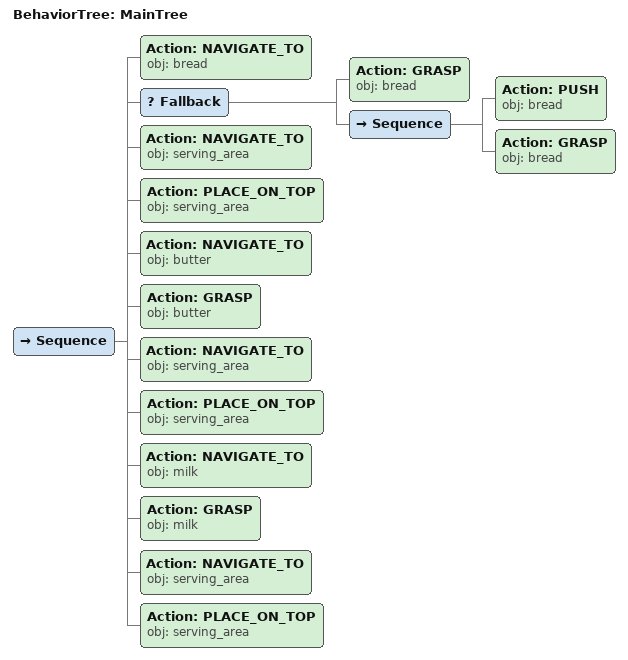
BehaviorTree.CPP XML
<root main_tree_to_execute="MainTree">
  <BehaviorTree ID="MainTree">
    <Sequence>
      <!-- Navigate to bread -->
      <Action ID="NAVIGATE_TO" obj="bread" />
      <!-- Fallback: if GRASP bread fails, try PUSH, FLIP to reposition -->
      <Fallback>
        <!-- Grasp bread -->
        <Action ID="GRASP" obj="bread" />
        <Sequence>
          <!-- Push bread forward toward front edge of table -->
          <Action ID="PUSH" obj="bread" />
          <!-- Grasp bread -->
          <Action ID="GRASP" obj="bread" />
        </Sequence>
      </Fallback>
      <!-- Navigate to serving_area -->
      <Action ID="NAVIGATE_TO" obj="serving_area" />
      <!-- Place on serving_area -->
      <Action ID="PLACE_ON_TOP" obj="serving_area" />
      <!-- Navigate to butter -->
      <Action ID="NAVIGATE_TO" obj="butter" />
      <!-- Grasp butter -->
      <Action ID="GRASP" obj="butter" />
      <!-- Navigate to serving_area -->
      <Action ID="NAVIGATE_TO" obj="serving_area" />
      <!-- Place on serving_area -->
      <Action ID="PLACE_ON_TOP" obj="serving_area" />
      <!-- Navigate to milk -->
      <Action ID="NAVIGATE_TO" obj="milk" />
      <!-- Grasp milk -->
      <Action ID="GRASP" obj="milk" />
      <!-- Navigate to serving_area -->
      <Action ID="NAVIGATE_TO" obj="serving_area" />
      <!-- Place on serving_area -->
      <Action ID="PLACE_ON_TOP" obj="serving_area" />
    </Sequence>
  </BehaviorTree>
</root>
